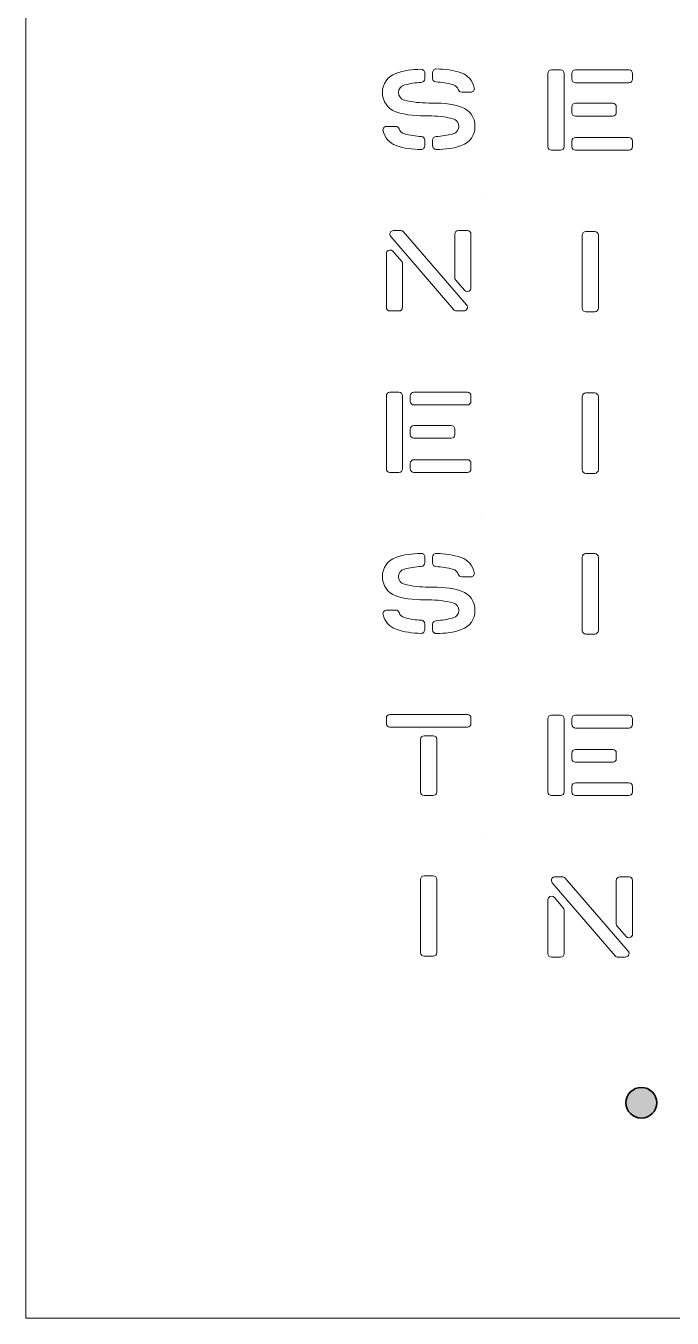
# Model space of a CAD drawing. Header units: inches. Extents: x 0 to 42, y 0 to 42.
# Drawn here: x 0 to 10.5, y 0 to 21 of the extents above; entities that cross this region are included whole.
import ezdxf

# ---------------------------------------------------------------- set-up
doc = ezdxf.new("R2010")
doc.units = ezdxf.units.IN
doc.header["$MEASUREMENT"] = 0
doc.layers.add('Layer 1', color=7, linetype='Continuous', lineweight=0)

msp = doc.modelspace()

# ---------------------------------------------------------------- hatches: boundary and pattern name
at = {"layer": 'Layer 1', "true_color": 0x000000, "transparency": 33554687}
h = msp.add_hatch(color=18, dxfattribs=at)
h.dxf.hatch_style = 2
edge = h.paths.add_edge_path()
edge.add_spline(control_points=[(10, 3.25), (10, 3.25), (10, 3.25), (10, 3.25), (9.862, 3.25), (9.75, 3.362), (9.75, 3.5), (9.75, 3.5), (9.75, 3.5), (9.75, 3.5), (9.75, 3.638), (9.862, 3.75), (10, 3.75), (10, 3.75), (10, 3.75), (10, 3.75), (10.138, 3.75), (10.25, 3.638), (10.25, 3.5), (10.25, 3.5), (10.25, 3.5), (10.25, 3.5), (10.25, 3.362), (10.138, 3.25), (10, 3.25)], knot_values=[0, 0, 0, 0, 1, 1, 1, 2, 2, 2, 3, 3, 3, 4, 4, 4, 5, 5, 5, 6, 6, 6, 7, 7, 7, 8, 8, 8, 8], degree=3, periodic=0)

# ---------------------------------------------------------------- linework, layer by layer
at = {"layer": 'Layer 1', "color": 18, "lineweight": 9, "true_color": 0x000000}
for p, q in [((7.397, 18.278), (7.397, 18.278)), ((7.397, 13.028), (7.397, 13.028)), ((7.397, 7.778), (7.397, 7.778))]:
    msp.add_line(p, q, dxfattribs=at)
msp.add_lwpolyline([(0, 42), (42, 42), (42, 0), (0, 0)], close=True, dxfattribs=at)
for points, knots in [([(6.628, 19.006), (6.617, 19.018), (6.61, 19.032), (6.607, 19.049), (6.607, 19.049), (6.607, 19.142), (6.607, 19.142), (6.61, 19.175), (6.633, 19.199), (6.666, 19.201), (6.759, 19.207), (6.852, 19.221), (6.941, 19.245), (6.999, 19.26), (7.035, 19.308), (7.035, 19.367), (7.035, 19.427), (6.999, 19.474), (6.941, 19.49), (6.813, 19.524), (6.678, 19.537), (6.545, 19.537), (6.366, 19.537), (6.18, 19.543), (6.012, 19.604), (5.876, 19.654), (5.793, 19.772), (5.793, 19.916), (5.793, 20.061), (5.876, 20.179), (6.012, 20.228), (6.141, 20.275), (6.28, 20.29), (6.419, 20.294), (6.435, 20.294), (6.45, 20.288), (6.462, 20.277), (6.473, 20.266), (6.48, 20.251), (6.482, 20.235), (6.482, 20.235), (6.482, 20.141), (6.482, 20.141), (6.48, 20.108), (6.457, 20.085), (6.425, 20.082), (6.332, 20.076), (6.239, 20.063), (6.149, 20.039), (6.091, 20.023), (6.055, 19.976), (6.055, 19.916), (6.055, 19.857), (6.091, 19.809), (6.149, 19.794), (6.277, 19.759), (6.412, 19.746), (6.545, 19.746), (6.724, 19.746), (6.91, 19.741), (7.078, 19.679), (7.214, 19.63), (7.297, 19.512), (7.297, 19.367), (7.297, 19.223), (7.214, 19.105), (7.078, 19.055), (6.949, 19.008), (6.81, 18.994), (6.671, 18.99), (6.655, 18.989), (6.64, 18.995), (6.628, 19.006)], [0, 0, 0, 0, 1, 1, 1, 2, 2, 2, 3, 3, 3, 4, 4, 4, 5, 5, 5, 6, 6, 6, 7, 7, 7, 8, 8, 8, 9, 9, 9, 10, 10, 10, 11, 11, 11, 12, 12, 12, 13, 13, 13, 14, 14, 14, 15, 15, 15, 16, 16, 16, 17, 17, 17, 18, 18, 18, 19, 19, 19, 20, 20, 20, 21, 21, 21, 22, 22, 22, 23, 23, 23, 24, 24, 24, 24]), ([(7.286, 19.994), (7.29, 19.974), (7.284, 19.955), (7.27, 19.94), (7.259, 19.928), (7.242, 19.923), (7.225, 19.923), (7.225, 19.923), (7.081, 19.923), (7.081, 19.923), (7.055, 19.923), (7.033, 19.939), (7.025, 19.964), (7.011, 20.004), (6.98, 20.034), (6.938, 20.045), (6.848, 20.069), (6.755, 20.083), (6.662, 20.089), (6.631, 20.091), (6.607, 20.116), (6.607, 20.147), (6.607, 20.147), (6.607, 20.239), (6.607, 20.239), (6.607, 20.253), (6.611, 20.268), (6.621, 20.279), (6.633, 20.293), (6.65, 20.301), (6.668, 20.3), (6.806, 20.296), (6.946, 20.282), (7.075, 20.235), (7.184, 20.195), (7.261, 20.107), (7.286, 19.994)], [0, 0, 0, 0, 1, 1, 1, 2, 2, 2, 3, 3, 3, 4, 4, 4, 5, 5, 5, 6, 6, 6, 7, 7, 7, 8, 8, 8, 9, 9, 9, 10, 10, 10, 11, 11, 11, 12, 12, 12, 12]), ([(8.482, 19.037), (8.482, 19.037), (8.482, 20.225), (8.482, 20.225), (8.482, 20.257), (8.508, 20.284), (8.541, 20.284), (8.541, 20.284), (8.687, 20.284), (8.687, 20.284), (8.72, 20.284), (8.746, 20.257), (8.746, 20.225), (8.746, 20.225), (8.746, 19.037), (8.746, 19.037), (8.746, 19.004), (8.72, 18.978), (8.687, 18.978), (8.687, 18.978), (8.541, 18.978), (8.541, 18.978), (8.508, 18.978), (8.482, 19.004), (8.482, 19.037)], [0, 0, 0, 0, 1, 1, 1, 2, 2, 2, 3, 3, 3, 4, 4, 4, 5, 5, 5, 6, 6, 6, 7, 7, 7, 8, 8, 8, 8]), ([(9.798, 20.075), (9.798, 20.075), (8.93, 20.075), (8.93, 20.075), (8.897, 20.075), (8.871, 20.102), (8.871, 20.134), (8.871, 20.134), (8.871, 20.225), (8.871, 20.225), (8.871, 20.257), (8.897, 20.284), (8.93, 20.284), (8.93, 20.284), (9.798, 20.284), (9.798, 20.284), (9.831, 20.284), (9.857, 20.257), (9.857, 20.225), (9.857, 20.225), (9.857, 20.134), (9.857, 20.134), (9.857, 20.102), (9.831, 20.075), (9.798, 20.075)], [0, 0, 0, 0, 1, 1, 1, 2, 2, 2, 3, 3, 3, 4, 4, 4, 5, 5, 5, 6, 6, 6, 7, 7, 7, 8, 8, 8, 8]), ([(9.534, 19.534), (9.534, 19.534), (8.93, 19.534), (8.93, 19.534), (8.897, 19.534), (8.871, 19.56), (8.871, 19.592), (8.871, 19.592), (8.871, 19.683), (8.871, 19.683), (8.871, 19.716), (8.897, 19.742), (8.93, 19.742), (8.93, 19.742), (9.534, 19.742), (9.534, 19.742), (9.567, 19.742), (9.593, 19.716), (9.593, 19.683), (9.593, 19.683), (9.593, 19.592), (9.593, 19.592), (9.593, 19.56), (9.567, 19.534), (9.534, 19.534)], [0, 0, 0, 0, 1, 1, 1, 2, 2, 2, 3, 3, 3, 4, 4, 4, 5, 5, 5, 6, 6, 6, 7, 7, 7, 8, 8, 8, 8]), ([(5.804, 19.295), (5.799, 19.315), (5.805, 19.334), (5.819, 19.349), (5.83, 19.361), (5.847, 19.367), (5.864, 19.367), (5.864, 19.367), (6.008, 19.367), (6.008, 19.367), (6.034, 19.367), (6.056, 19.35), (6.064, 19.326), (6.078, 19.285), (6.11, 19.256), (6.151, 19.244), (6.241, 19.22), (6.334, 19.207), (6.427, 19.201), (6.458, 19.199), (6.482, 19.173), (6.482, 19.142), (6.482, 19.142), (6.482, 19.051), (6.482, 19.051), (6.482, 19.036), (6.478, 19.021), (6.468, 19.01), (6.456, 18.996), (6.44, 18.989), (6.422, 18.989), (6.283, 18.994), (6.143, 19.008), (6.014, 19.055), (5.905, 19.095), (5.829, 19.182), (5.804, 19.295)], [0, 0, 0, 0, 1, 1, 1, 2, 2, 2, 3, 3, 3, 4, 4, 4, 5, 5, 5, 6, 6, 6, 7, 7, 7, 8, 8, 8, 9, 9, 9, 10, 10, 10, 11, 11, 11, 12, 12, 12, 12]), ([(9.798, 18.978), (9.798, 18.978), (8.93, 18.978), (8.93, 18.978), (8.897, 18.978), (8.871, 19.004), (8.871, 19.037), (8.871, 19.037), (8.871, 19.128), (8.871, 19.128), (8.871, 19.16), (8.897, 19.186), (8.93, 19.186), (8.93, 19.186), (9.798, 19.186), (9.798, 19.186), (9.831, 19.186), (9.857, 19.16), (9.857, 19.128), (9.857, 19.128), (9.857, 19.037), (9.857, 19.037), (9.857, 19.004), (9.831, 18.978), (9.798, 18.978)], [0, 0, 0, 0, 1, 1, 1, 2, 2, 2, 3, 3, 3, 4, 4, 4, 5, 5, 5, 6, 6, 6, 7, 7, 7, 8, 8, 8, 8]), ([(6.137, 17.652), (6.137, 17.652), (7.161, 16.464), (7.161, 16.464), (7.177, 16.445), (7.18, 16.418), (7.166, 16.395), (7.156, 16.377), (7.135, 16.367), (7.114, 16.367), (7.114, 16.367), (6.995, 16.367), (6.995, 16.367), (6.978, 16.367), (6.962, 16.374), (6.951, 16.387), (6.951, 16.387), (5.928, 17.575), (5.928, 17.575), (5.912, 17.594), (5.908, 17.621), (5.922, 17.645), (5.933, 17.663), (5.953, 17.673), (5.974, 17.673), (5.974, 17.673), (6.093, 17.673), (6.093, 17.673), (6.11, 17.673), (6.126, 17.665), (6.137, 17.652)], [0, 0, 0, 0, 1, 1, 1, 2, 2, 2, 3, 3, 3, 4, 4, 4, 5, 5, 5, 6, 6, 6, 7, 7, 7, 8, 8, 8, 9, 9, 9, 10, 10, 10, 10]), ([(7.232, 17.614), (7.232, 17.614), (7.232, 16.743), (7.232, 16.743), (7.232, 16.731), (7.229, 16.718), (7.222, 16.709), (7.199, 16.675), (7.153, 16.674), (7.128, 16.703), (7.128, 16.703), (6.983, 16.87), (6.983, 16.87), (6.973, 16.88), (6.968, 16.894), (6.968, 16.908), (6.968, 16.908), (6.968, 17.614), (6.968, 17.614), (6.968, 17.646), (6.995, 17.673), (7.027, 17.673), (7.027, 17.673), (7.173, 17.673), (7.173, 17.673), (7.206, 17.673), (7.232, 17.646), (7.232, 17.614)], [0, 0, 0, 0, 1, 1, 1, 2, 2, 2, 3, 3, 3, 4, 4, 4, 5, 5, 5, 6, 6, 6, 7, 7, 7, 8, 8, 8, 9, 9, 9, 9]), ([(9.038, 16.412), (9.038, 16.412), (9.038, 17.6), (9.038, 17.6), (9.038, 17.632), (9.064, 17.659), (9.096, 17.659), (9.096, 17.659), (9.243, 17.659), (9.243, 17.659), (9.275, 17.659), (9.302, 17.632), (9.302, 17.6), (9.302, 17.6), (9.302, 16.412), (9.302, 16.412), (9.302, 16.379), (9.275, 16.353), (9.243, 16.353), (9.243, 16.353), (9.096, 16.353), (9.096, 16.353), (9.064, 16.353), (9.038, 16.379), (9.038, 16.412)], [0, 0, 0, 0, 1, 1, 1, 2, 2, 2, 3, 3, 3, 4, 4, 4, 5, 5, 5, 6, 6, 6, 7, 7, 7, 8, 8, 8, 8]), ([(6.121, 17.131), (6.121, 17.131), (6.121, 16.426), (6.121, 16.426), (6.121, 16.393), (6.095, 16.367), (6.062, 16.367), (6.062, 16.367), (5.916, 16.367), (5.916, 16.367), (5.883, 16.367), (5.857, 16.393), (5.857, 16.426), (5.857, 16.426), (5.857, 17.297), (5.857, 17.297), (5.857, 17.309), (5.86, 17.321), (5.867, 17.331), (5.89, 17.365), (5.937, 17.365), (5.961, 17.337), (5.961, 17.337), (6.107, 17.17), (6.107, 17.17), (6.116, 17.159), (6.121, 17.146), (6.121, 17.131)], [0, 0, 0, 0, 1, 1, 1, 2, 2, 2, 3, 3, 3, 4, 4, 4, 5, 5, 5, 6, 6, 6, 7, 7, 7, 8, 8, 8, 9, 9, 9, 9]), ([(5.857, 13.801), (5.857, 13.801), (5.857, 14.989), (5.857, 14.989), (5.857, 15.021), (5.883, 15.048), (5.916, 15.048), (5.916, 15.048), (6.062, 15.048), (6.062, 15.048), (6.095, 15.048), (6.121, 15.021), (6.121, 14.989), (6.121, 14.989), (6.121, 13.801), (6.121, 13.801), (6.121, 13.768), (6.095, 13.742), (6.062, 13.742), (6.062, 13.742), (5.916, 13.742), (5.916, 13.742), (5.883, 13.742), (5.857, 13.768), (5.857, 13.801)], [0, 0, 0, 0, 1, 1, 1, 2, 2, 2, 3, 3, 3, 4, 4, 4, 5, 5, 5, 6, 6, 6, 7, 7, 7, 8, 8, 8, 8]), ([(7.173, 14.839), (7.173, 14.839), (6.305, 14.839), (6.305, 14.839), (6.272, 14.839), (6.246, 14.866), (6.246, 14.898), (6.246, 14.898), (6.246, 14.989), (6.246, 14.989), (6.246, 15.021), (6.272, 15.048), (6.305, 15.048), (6.305, 15.048), (7.173, 15.048), (7.173, 15.048), (7.206, 15.048), (7.232, 15.021), (7.232, 14.989), (7.232, 14.989), (7.232, 14.898), (7.232, 14.898), (7.232, 14.866), (7.206, 14.839), (7.173, 14.839)], [0, 0, 0, 0, 1, 1, 1, 2, 2, 2, 3, 3, 3, 4, 4, 4, 5, 5, 5, 6, 6, 6, 7, 7, 7, 8, 8, 8, 8]), ([(9.038, 13.787), (9.038, 13.787), (9.038, 14.975), (9.038, 14.975), (9.038, 15.007), (9.064, 15.034), (9.096, 15.034), (9.096, 15.034), (9.243, 15.034), (9.243, 15.034), (9.275, 15.034), (9.302, 15.007), (9.302, 14.975), (9.302, 14.975), (9.302, 13.787), (9.302, 13.787), (9.302, 13.754), (9.275, 13.728), (9.243, 13.728), (9.243, 13.728), (9.096, 13.728), (9.096, 13.728), (9.064, 13.728), (9.038, 13.754), (9.038, 13.787)], [0, 0, 0, 0, 1, 1, 1, 2, 2, 2, 3, 3, 3, 4, 4, 4, 5, 5, 5, 6, 6, 6, 7, 7, 7, 8, 8, 8, 8]), ([(6.909, 14.298), (6.909, 14.298), (6.305, 14.298), (6.305, 14.298), (6.272, 14.298), (6.246, 14.324), (6.246, 14.356), (6.246, 14.356), (6.246, 14.447), (6.246, 14.447), (6.246, 14.479), (6.272, 14.506), (6.305, 14.506), (6.305, 14.506), (6.909, 14.506), (6.909, 14.506), (6.942, 14.506), (6.968, 14.479), (6.968, 14.447), (6.968, 14.447), (6.968, 14.356), (6.968, 14.356), (6.968, 14.324), (6.942, 14.298), (6.909, 14.298)], [0, 0, 0, 0, 1, 1, 1, 2, 2, 2, 3, 3, 3, 4, 4, 4, 5, 5, 5, 6, 6, 6, 7, 7, 7, 8, 8, 8, 8]), ([(7.173, 13.742), (7.173, 13.742), (6.305, 13.742), (6.305, 13.742), (6.272, 13.742), (6.246, 13.768), (6.246, 13.801), (6.246, 13.801), (6.246, 13.891), (6.246, 13.891), (6.246, 13.924), (6.272, 13.95), (6.305, 13.95), (6.305, 13.95), (7.173, 13.95), (7.173, 13.95), (7.206, 13.95), (7.232, 13.924), (7.232, 13.891), (7.232, 13.891), (7.232, 13.801), (7.232, 13.801), (7.232, 13.768), (7.206, 13.742), (7.173, 13.742)], [0, 0, 0, 0, 1, 1, 1, 2, 2, 2, 3, 3, 3, 4, 4, 4, 5, 5, 5, 6, 6, 6, 7, 7, 7, 8, 8, 8, 8]), ([(6.628, 11.14), (6.617, 11.151), (6.61, 11.166), (6.607, 11.182), (6.607, 11.182), (6.607, 11.276), (6.607, 11.276), (6.61, 11.308), (6.633, 11.332), (6.666, 11.334), (6.759, 11.34), (6.852, 11.354), (6.941, 11.378), (6.999, 11.394), (7.035, 11.441), (7.035, 11.501), (7.035, 11.56), (6.999, 11.608), (6.941, 11.623), (6.813, 11.658), (6.678, 11.671), (6.545, 11.671), (6.366, 11.671), (6.18, 11.676), (6.012, 11.738), (5.876, 11.787), (5.793, 11.905), (5.793, 12.05), (5.793, 12.194), (5.876, 12.312), (6.012, 12.362), (6.141, 12.409), (6.28, 12.423), (6.419, 12.427), (6.435, 12.428), (6.45, 12.422), (6.462, 12.411), (6.473, 12.399), (6.48, 12.385), (6.482, 12.368), (6.482, 12.368), (6.482, 12.275), (6.482, 12.275), (6.48, 12.242), (6.457, 12.218), (6.425, 12.216), (6.332, 12.21), (6.239, 12.196), (6.149, 12.172), (6.091, 12.157), (6.055, 12.109), (6.055, 12.05), (6.055, 11.99), (6.091, 11.943), (6.149, 11.927), (6.277, 11.893), (6.412, 11.88), (6.545, 11.88), (6.724, 11.88), (6.91, 11.874), (7.078, 11.813), (7.214, 11.763), (7.297, 11.645), (7.297, 11.501), (7.297, 11.356), (7.214, 11.238), (7.078, 11.189), (6.949, 11.142), (6.81, 11.127), (6.671, 11.123), (6.655, 11.123), (6.64, 11.128), (6.628, 11.14)], [0, 0, 0, 0, 1, 1, 1, 2, 2, 2, 3, 3, 3, 4, 4, 4, 5, 5, 5, 6, 6, 6, 7, 7, 7, 8, 8, 8, 9, 9, 9, 10, 10, 10, 11, 11, 11, 12, 12, 12, 13, 13, 13, 14, 14, 14, 15, 15, 15, 16, 16, 16, 17, 17, 17, 18, 18, 18, 19, 19, 19, 20, 20, 20, 21, 21, 21, 22, 22, 22, 23, 23, 23, 24, 24, 24, 24]), ([(7.286, 12.119), (7.29, 12.099), (7.284, 12.08), (7.27, 12.065), (7.259, 12.053), (7.242, 12.048), (7.225, 12.048), (7.225, 12.048), (7.081, 12.048), (7.081, 12.048), (7.055, 12.048), (7.033, 12.064), (7.025, 12.089), (7.011, 12.129), (6.98, 12.159), (6.938, 12.17), (6.848, 12.194), (6.755, 12.208), (6.662, 12.214), (6.631, 12.216), (6.607, 12.241), (6.607, 12.272), (6.607, 12.272), (6.607, 12.364), (6.607, 12.364), (6.607, 12.378), (6.611, 12.393), (6.621, 12.404), (6.633, 12.418), (6.65, 12.426), (6.668, 12.425), (6.806, 12.421), (6.946, 12.407), (7.075, 12.36), (7.184, 12.32), (7.261, 12.232), (7.286, 12.119)], [0, 0, 0, 0, 1, 1, 1, 2, 2, 2, 3, 3, 3, 4, 4, 4, 5, 5, 5, 6, 6, 6, 7, 7, 7, 8, 8, 8, 9, 9, 9, 10, 10, 10, 11, 11, 11, 12, 12, 12, 12]), ([(9.038, 11.176), (9.038, 11.176), (9.038, 12.364), (9.038, 12.364), (9.038, 12.396), (9.064, 12.423), (9.096, 12.423), (9.096, 12.423), (9.243, 12.423), (9.243, 12.423), (9.275, 12.423), (9.302, 12.396), (9.302, 12.364), (9.302, 12.364), (9.302, 11.176), (9.302, 11.176), (9.302, 11.143), (9.275, 11.117), (9.243, 11.117), (9.243, 11.117), (9.096, 11.117), (9.096, 11.117), (9.064, 11.117), (9.038, 11.143), (9.038, 11.176)], [0, 0, 0, 0, 1, 1, 1, 2, 2, 2, 3, 3, 3, 4, 4, 4, 5, 5, 5, 6, 6, 6, 7, 7, 7, 8, 8, 8, 8]), ([(5.804, 11.434), (5.799, 11.454), (5.805, 11.473), (5.819, 11.488), (5.83, 11.5), (5.847, 11.506), (5.864, 11.506), (5.864, 11.506), (6.008, 11.506), (6.008, 11.506), (6.034, 11.506), (6.056, 11.489), (6.064, 11.465), (6.078, 11.424), (6.11, 11.395), (6.151, 11.383), (6.241, 11.359), (6.334, 11.346), (6.427, 11.34), (6.458, 11.338), (6.482, 11.312), (6.482, 11.281), (6.482, 11.281), (6.482, 11.19), (6.482, 11.19), (6.482, 11.175), (6.478, 11.16), (6.468, 11.149), (6.456, 11.135), (6.44, 11.128), (6.422, 11.128), (6.283, 11.132), (6.143, 11.147), (6.014, 11.194), (5.905, 11.234), (5.829, 11.321), (5.804, 11.434)], [0, 0, 0, 0, 1, 1, 1, 2, 2, 2, 3, 3, 3, 4, 4, 4, 5, 5, 5, 6, 6, 6, 7, 7, 7, 8, 8, 8, 9, 9, 9, 10, 10, 10, 11, 11, 11, 12, 12, 12, 12]), ([(5.916, 9.811), (5.916, 9.811), (7.173, 9.811), (7.173, 9.811), (7.206, 9.811), (7.232, 9.785), (7.232, 9.753), (7.232, 9.753), (7.232, 9.662), (7.232, 9.662), (7.232, 9.629), (7.206, 9.603), (7.173, 9.603), (7.173, 9.603), (5.916, 9.603), (5.916, 9.603), (5.883, 9.603), (5.857, 9.629), (5.857, 9.662), (5.857, 9.662), (5.857, 9.753), (5.857, 9.753), (5.857, 9.785), (5.883, 9.811), (5.916, 9.811)], [0, 0, 0, 0, 1, 1, 1, 2, 2, 2, 3, 3, 3, 4, 4, 4, 5, 5, 5, 6, 6, 6, 7, 7, 7, 8, 8, 8, 8]), ([(8.482, 8.551), (8.482, 8.551), (8.482, 9.739), (8.482, 9.739), (8.482, 9.771), (8.508, 9.798), (8.541, 9.798), (8.541, 9.798), (8.687, 9.798), (8.687, 9.798), (8.72, 9.798), (8.746, 9.771), (8.746, 9.739), (8.746, 9.739), (8.746, 8.551), (8.746, 8.551), (8.746, 8.518), (8.72, 8.492), (8.687, 8.492), (8.687, 8.492), (8.541, 8.492), (8.541, 8.492), (8.508, 8.492), (8.482, 8.518), (8.482, 8.551)], [0, 0, 0, 0, 1, 1, 1, 2, 2, 2, 3, 3, 3, 4, 4, 4, 5, 5, 5, 6, 6, 6, 7, 7, 7, 8, 8, 8, 8]), ([(9.798, 9.589), (9.798, 9.589), (8.93, 9.589), (8.93, 9.589), (8.897, 9.589), (8.871, 9.616), (8.871, 9.648), (8.871, 9.648), (8.871, 9.739), (8.871, 9.739), (8.871, 9.771), (8.897, 9.798), (8.93, 9.798), (8.93, 9.798), (9.798, 9.798), (9.798, 9.798), (9.831, 9.798), (9.857, 9.771), (9.857, 9.739), (9.857, 9.739), (9.857, 9.648), (9.857, 9.648), (9.857, 9.616), (9.831, 9.589), (9.798, 9.589)], [0, 0, 0, 0, 1, 1, 1, 2, 2, 2, 3, 3, 3, 4, 4, 4, 5, 5, 5, 6, 6, 6, 7, 7, 7, 8, 8, 8, 8]), ([(6.471, 9.464), (6.471, 9.464), (6.618, 9.464), (6.618, 9.464), (6.65, 9.464), (6.677, 9.438), (6.677, 9.405), (6.677, 9.405), (6.677, 8.551), (6.677, 8.551), (6.677, 8.518), (6.65, 8.492), (6.618, 8.492), (6.618, 8.492), (6.471, 8.492), (6.471, 8.492), (6.439, 8.492), (6.413, 8.518), (6.413, 8.551), (6.413, 8.551), (6.413, 9.405), (6.413, 9.405), (6.413, 9.438), (6.439, 9.464), (6.471, 9.464)], [0, 0, 0, 0, 1, 1, 1, 2, 2, 2, 3, 3, 3, 4, 4, 4, 5, 5, 5, 6, 6, 6, 7, 7, 7, 8, 8, 8, 8]), ([(9.534, 9.034), (9.534, 9.034), (8.93, 9.034), (8.93, 9.034), (8.897, 9.034), (8.871, 9.06), (8.871, 9.092), (8.871, 9.092), (8.871, 9.183), (8.871, 9.183), (8.871, 9.216), (8.897, 9.242), (8.93, 9.242), (8.93, 9.242), (9.534, 9.242), (9.534, 9.242), (9.567, 9.242), (9.593, 9.216), (9.593, 9.183), (9.593, 9.183), (9.593, 9.092), (9.593, 9.092), (9.593, 9.06), (9.567, 9.034), (9.534, 9.034)], [0, 0, 0, 0, 1, 1, 1, 2, 2, 2, 3, 3, 3, 4, 4, 4, 5, 5, 5, 6, 6, 6, 7, 7, 7, 8, 8, 8, 8]), ([(9.798, 8.492), (9.798, 8.492), (8.93, 8.492), (8.93, 8.492), (8.897, 8.492), (8.871, 8.518), (8.871, 8.551), (8.871, 8.551), (8.871, 8.641), (8.871, 8.641), (8.871, 8.674), (8.897, 8.7), (8.93, 8.7), (8.93, 8.7), (9.798, 8.7), (9.798, 8.7), (9.831, 8.7), (9.857, 8.674), (9.857, 8.641), (9.857, 8.641), (9.857, 8.551), (9.857, 8.551), (9.857, 8.518), (9.831, 8.492), (9.798, 8.492)], [0, 0, 0, 0, 1, 1, 1, 2, 2, 2, 3, 3, 3, 4, 4, 4, 5, 5, 5, 6, 6, 6, 7, 7, 7, 8, 8, 8, 8]), ([(6.413, 5.94), (6.413, 5.94), (6.413, 7.128), (6.413, 7.128), (6.413, 7.16), (6.439, 7.186), (6.471, 7.186), (6.471, 7.186), (6.618, 7.186), (6.618, 7.186), (6.65, 7.186), (6.677, 7.16), (6.677, 7.128), (6.677, 7.128), (6.677, 5.94), (6.677, 5.94), (6.677, 5.907), (6.65, 5.881), (6.618, 5.881), (6.618, 5.881), (6.471, 5.881), (6.471, 5.881), (6.439, 5.881), (6.413, 5.907), (6.413, 5.94)], [0, 0, 0, 0, 1, 1, 1, 2, 2, 2, 3, 3, 3, 4, 4, 4, 5, 5, 5, 6, 6, 6, 7, 7, 7, 8, 8, 8, 8]), ([(8.762, 7.152), (8.762, 7.152), (9.786, 5.964), (9.786, 5.964), (9.802, 5.945), (9.805, 5.918), (9.791, 5.895), (9.78, 5.877), (9.76, 5.867), (9.739, 5.867), (9.739, 5.867), (9.62, 5.867), (9.62, 5.867), (9.603, 5.867), (9.587, 5.874), (9.576, 5.887), (9.576, 5.887), (8.553, 7.075), (8.553, 7.075), (8.537, 7.094), (8.533, 7.121), (8.547, 7.145), (8.558, 7.163), (8.578, 7.173), (8.599, 7.173), (8.599, 7.173), (8.718, 7.173), (8.718, 7.173), (8.735, 7.173), (8.751, 7.165), (8.762, 7.152)], [0, 0, 0, 0, 1, 1, 1, 2, 2, 2, 3, 3, 3, 4, 4, 4, 5, 5, 5, 6, 6, 6, 7, 7, 7, 8, 8, 8, 9, 9, 9, 10, 10, 10, 10]), ([(9.857, 7.114), (9.857, 7.114), (9.857, 6.243), (9.857, 6.243), (9.857, 6.231), (9.854, 6.218), (9.847, 6.209), (9.824, 6.175), (9.778, 6.174), (9.753, 6.203), (9.753, 6.203), (9.608, 6.37), (9.608, 6.37), (9.598, 6.38), (9.593, 6.394), (9.593, 6.408), (9.593, 6.408), (9.593, 7.114), (9.593, 7.114), (9.593, 7.146), (9.62, 7.173), (9.652, 7.173), (9.652, 7.173), (9.798, 7.173), (9.798, 7.173), (9.831, 7.173), (9.857, 7.146), (9.857, 7.114)], [0, 0, 0, 0, 1, 1, 1, 2, 2, 2, 3, 3, 3, 4, 4, 4, 5, 5, 5, 6, 6, 6, 7, 7, 7, 8, 8, 8, 9, 9, 9, 9]), ([(8.746, 6.631), (8.746, 6.631), (8.746, 5.926), (8.746, 5.926), (8.746, 5.893), (8.72, 5.867), (8.687, 5.867), (8.687, 5.867), (8.541, 5.867), (8.541, 5.867), (8.508, 5.867), (8.482, 5.893), (8.482, 5.926), (8.482, 5.926), (8.482, 6.797), (8.482, 6.797), (8.482, 6.809), (8.485, 6.821), (8.492, 6.831), (8.515, 6.865), (8.562, 6.865), (8.586, 6.837), (8.586, 6.837), (8.732, 6.67), (8.732, 6.67), (8.741, 6.659), (8.746, 6.646), (8.746, 6.631)], [0, 0, 0, 0, 1, 1, 1, 2, 2, 2, 3, 3, 3, 4, 4, 4, 5, 5, 5, 6, 6, 6, 7, 7, 7, 8, 8, 8, 9, 9, 9, 9])]:
    msp.add_open_spline(points, degree=3, knots=knots, dxfattribs=at)
at = {"layer": 'Layer 1', "color": 18, "lineweight": 35, "true_color": 0x000000}
msp.add_open_spline([(10, 3.25), (10, 3.25), (10, 3.25), (10, 3.25), (9.862, 3.25), (9.75, 3.362), (9.75, 3.5), (9.75, 3.5), (9.75, 3.5), (9.75, 3.5), (9.75, 3.638), (9.862, 3.75), (10, 3.75), (10, 3.75), (10, 3.75), (10, 3.75), (10.138, 3.75), (10.25, 3.638), (10.25, 3.5), (10.25, 3.5), (10.25, 3.5), (10.25, 3.5), (10.25, 3.362), (10.138, 3.25), (10, 3.25)], degree=3, knots=[0, 0, 0, 0, 1, 1, 1, 2, 2, 2, 3, 3, 3, 4, 4, 4, 5, 5, 5, 6, 6, 6, 7, 7, 7, 8, 8, 8, 8], dxfattribs=at)
at = {"layer": 'Layer 1'}
msp.add_open_spline([(10, 3.25), (10, 3.25), (10, 3.25), (10, 3.25), (9.862, 3.25), (9.75, 3.362), (9.75, 3.5), (9.75, 3.5), (9.75, 3.5), (9.75, 3.5), (9.75, 3.638), (9.862, 3.75), (10, 3.75), (10, 3.75), (10, 3.75), (10, 3.75), (10.138, 3.75), (10.25, 3.638), (10.25, 3.5), (10.25, 3.5), (10.25, 3.5), (10.25, 3.5), (10.25, 3.362), (10.138, 3.25), (10, 3.25)], degree=3, knots=[0, 0, 0, 0, 1, 1, 1, 2, 2, 2, 3, 3, 3, 4, 4, 4, 5, 5, 5, 6, 6, 6, 7, 7, 7, 8, 8, 8, 8], dxfattribs=at)

doc.saveas('drawing.dxf')
